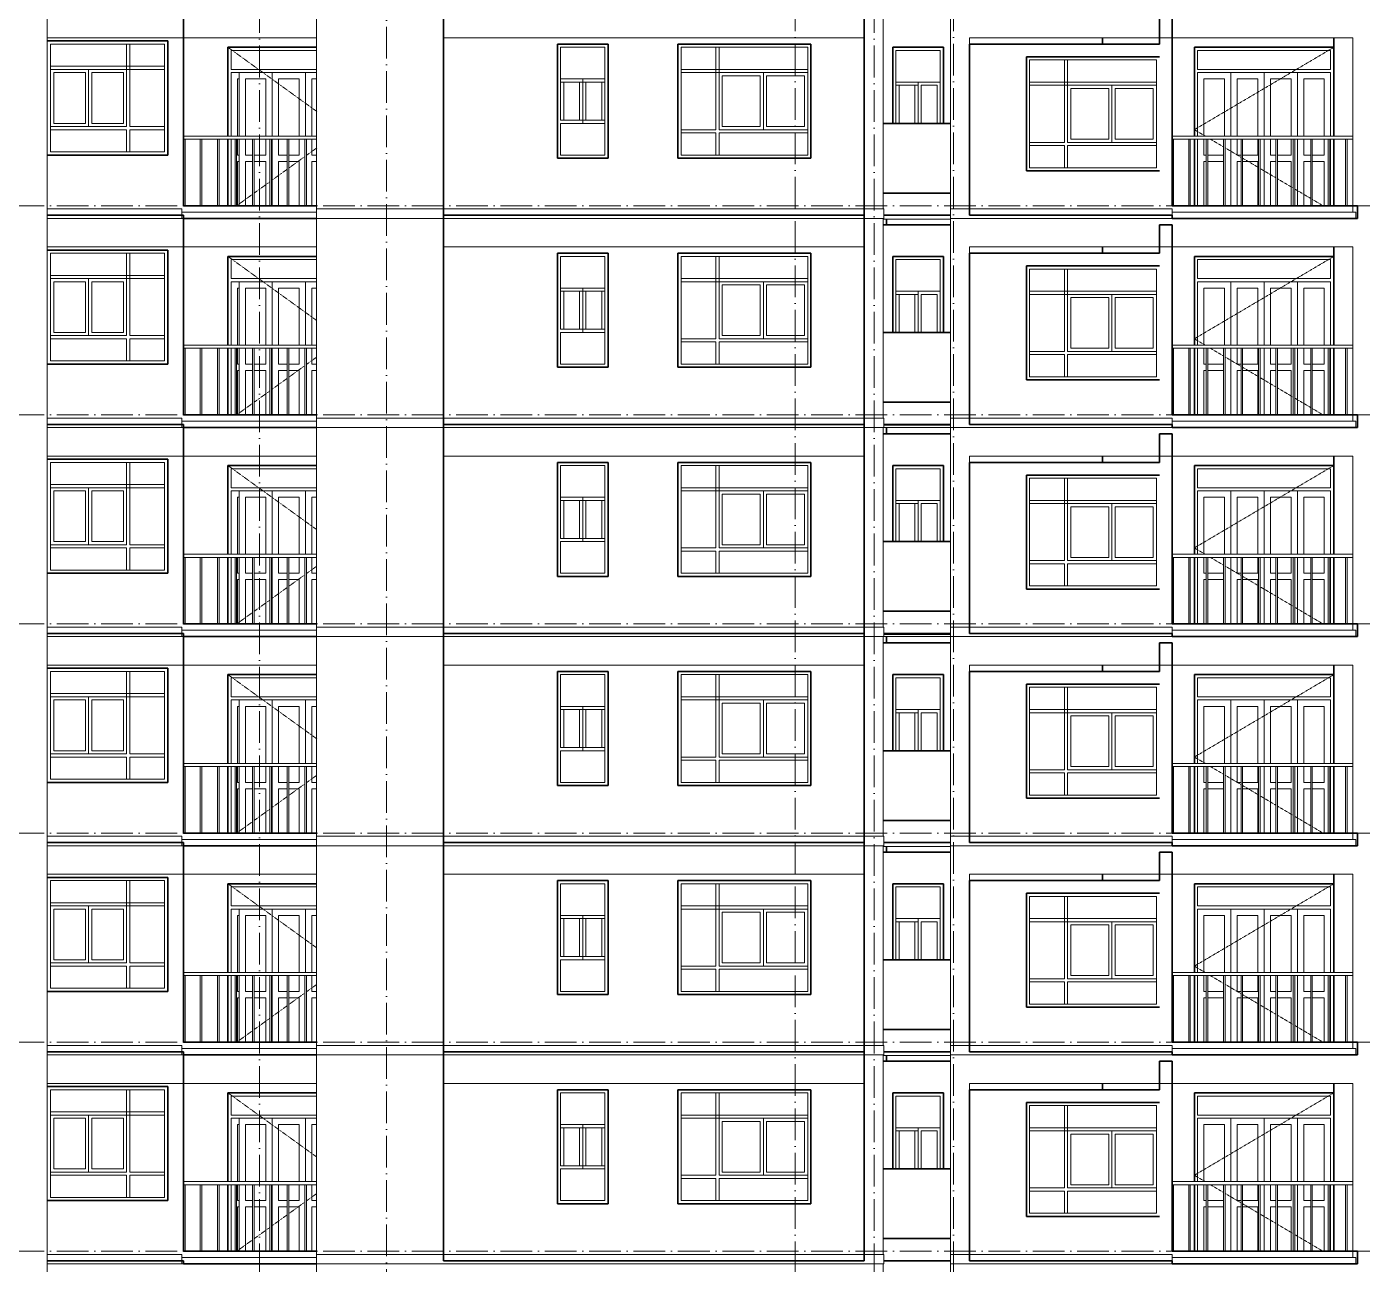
# Model space of a CAD drawing. Header units: millimetres. Extents: x -20608 to 106651, y -8981 to 93550.
# Drawn here: x -4174 to 16901, y 21695 to 41225 of the extents above; entities that cross this region are included whole.
import ezdxf

# ---------------------------------------------------------------- set-up
doc = ezdxf.new("R2010")
doc.units = ezdxf.units.MM
doc.linetypes.add('Dash 1_16__2_', pattern=[3.175, 1.5875, -1.5875])
doc.linetypes.add('Grid Line', pattern=[14, 10, -2, 0, -2])
for name, color, linetype, lineweight in [('CUA', 31, 'Continuous', 9), ('NET CAT', 3, 'Continuous', 5), ('NET CATConcrete', 3, 'Continuous', 5), ('NET THAY 1', 41, 'Continuous', 5), ('NET THAY 2', 55, 'Continuous', 5), ('NET-THAY', 2, 'Continuous', 9), ('TRUC', 225, 'Continuous', 5)]:
    doc.layers.add(name, color=color, linetype=linetype, lineweight=lineweight)

# ---------------------------------------------------------------- blocks, each defined once
blk = doc.blocks.new('CUA LO GIA - DB6-60239-MẶT ĐỨNG 1-14')
at = {"layer": 'CUA', "color": 90, "linetype": 'Dash 1_16__2_'}
for p, q in [((14251, 23100), (16451, 24400)), ((14251, 23100), (14420, 23000)), ((14504, 22950), (14712, 22828)), ((14737, 22813), (14987, 22665)), ((15012, 22650), (15262, 22503)), ((15287, 22488), (15537, 22340)), ((15562, 22325), (15812, 22178)), ((15837, 22163), (16087, 22015)), ((16112, 22000), (16281, 21900))]:
    blk.add_line(p, q, dxfattribs=at)
at = {"layer": 'CUA', "color": 90}
for p, q in [((16451, 24400), (14251, 24400)), ((14251, 24400), (14251, 23000)), ((14301, 24050), (14301, 24350)), ((14301, 24350), (16401, 24350)), ((16401, 24350), (16401, 24050)), ((16401, 24050), (14301, 24050)), ((14301, 24000), (16401, 24000)), ((14301, 23000), (14301, 24000)), ((14401, 23900), (14401, 23000)), ((14401, 23900), (14726, 23900)), ((14726, 23000), (14726, 23900)), ((14826, 23000), (14826, 24000)), ((15351, 24000), (14826, 24000)), ((14926, 23900), (15251, 23900)), ((14926, 23900), (14926, 23000)), ((15251, 23000), (15251, 23900)), ((15351, 24000), (15351, 23000)), ((15876, 24000), (15351, 24000)), ((15351, 23000), (15351, 24000)), ((15451, 23900), (15451, 23000)), ((15451, 23900), (15776, 23900)), ((15776, 23000), (15776, 23900)), ((15876, 24000), (15876, 23000)), ((15976, 23900), (16301, 23900)), ((15976, 23900), (15976, 23000)), ((16301, 23000), (16301, 23900)), ((16401, 24000), (16401, 23000)), ((14251, 22950), (14251, 21900)), ((14301, 21900), (14301, 22950)), ((14401, 22950), (14401, 22700)), ((14826, 21900), (14826, 22950)), ((14926, 22950), (14926, 22700)), ((15251, 22700), (15251, 22950)), ((15351, 22950), (15351, 21900)), ((15351, 21900), (15351, 22950)), ((15451, 22950), (15451, 22700)), ((15776, 22700), (15776, 22950)), ((15876, 22950), (15876, 21900)), ((15976, 22950), (15976, 22700)), ((16301, 22700), (16301, 22950)), ((16401, 22950), (16401, 21900)), ((14401, 22700), (14437, 22700)), ((14437, 22600), (14401, 22600)), ((14401, 22600), (14401, 21900)), ((14462, 22700), (14712, 22700)), ((14712, 22600), (14462, 22600)), ((14926, 22700), (14987, 22700)), ((14926, 22600), (14926, 21900)), ((14987, 22600), (14926, 22600)), ((15012, 22700), (15251, 22700)), ((15251, 22600), (15012, 22600)), ((15251, 21900), (15251, 22600)), ((15451, 22700), (15537, 22700)), ((15537, 22600), (15451, 22600)), ((15451, 22600), (15451, 21900)), ((15562, 22700), (15776, 22700)), ((15776, 22600), (15562, 22600)), ((15776, 21900), (15776, 22600)), ((15976, 22700), (16087, 22700)), ((15976, 22600), (15976, 21900)), ((16087, 22600), (15976, 22600)), ((16112, 22700), (16301, 22700)), ((16301, 22600), (16112, 22600)), ((16301, 21900), (16301, 22600))]:
    blk.add_line(p, q, dxfattribs=at)
blk = doc.blocks.new('X-PHONG NGU 2 - X-PHONG NGU 2_Recovery_-201132-MẶT ĐỨNG 1-14')
at = {"layer": 'CUA', "color": 90}
for p, q in [((11651, 24200), (13651, 24200)), ((11651, 24200), (11651, 22500)), ((12251, 24200), (12201, 24200)), ((12201, 22900), (12201, 24200)), ((12251, 24200), (12251, 22900)), ((13651, 22500), (13651, 24200)), ((13651, 23850), (11651, 23850)), ((11651, 23850), (11651, 23800)), ((13651, 23800), (13651, 23850)), ((11651, 23800), (13651, 23800)), ((12301, 23750), (12301, 22950)), ((12301, 23750), (12901, 23750)), ((12901, 22950), (12901, 23750)), ((12951, 22900), (12951, 23800)), ((13651, 23800), (12951, 23800)), ((13001, 23750), (13601, 23750)), ((13001, 23750), (13001, 22950)), ((13601, 22950), (13601, 23750)), ((13651, 23800), (13651, 22900)), ((11651, 22900), (12201, 22900)), ((11651, 22850), (11651, 22900)), ((12201, 22850), (11651, 22850)), ((12201, 22500), (12201, 22850)), ((12251, 22900), (13651, 22900)), ((12251, 22850), (12251, 22500)), ((13651, 22850), (12251, 22850)), ((12301, 22950), (12901, 22950)), ((13651, 22900), (12951, 22900)), ((13001, 22950), (13601, 22950)), ((13651, 22900), (13651, 22850)), ((11651, 22500), (13651, 22500)), ((12251, 22500), (12201, 22500))]:
    blk.add_line(p, q, dxfattribs=at)
blk = doc.blocks.new('X-PHONG NGU 1 - X-PHONG NGU 850-201135-MẶT ĐỨNG 1-14')
at = {"layer": 'CUA', "color": 90}
for p, q in [((10291, 24400), (9491, 24400)), ((9491, 23200), (9491, 24400)), ((9541, 24350), (9541, 23200)), ((9541, 24350), (10241, 24350)), ((10241, 23200), (10241, 24350)), ((10291, 24400), (10291, 23200)), ((9541, 23850), (9891, 23850)), ((9891, 23200), (9891, 23850)), ((10241, 23850), (9891, 23850)), ((10241, 23850), (10241, 23200)), ((9541, 23800), (9891, 23800)), ((9591, 23800), (9591, 23200)), ((9591, 23800), (9841, 23800)), ((9841, 23200), (9841, 23800)), ((9941, 23800), (10191, 23800)), ((9941, 23800), (9941, 23200)), ((10191, 23200), (10191, 23800))]:
    blk.add_line(p, q, dxfattribs=at)
blk = doc.blocks.new('Railing - 25mm-77671-MẶT ĐỨNG 1-14')
at = {"layer": 'NET THAY 2', "color": 90, "lineweight": 9}
for p, q in [((16637, 21900), (16637, 22950)), ((16662, 21900), (16662, 22950))]:
    blk.add_line(p, q, dxfattribs=at)
blk = doc.blocks.new('Railing - 25mm-V410-MẶT ĐỨNG 1-14')
at = {"layer": 'NET THAY 2', "color": 90, "lineweight": 9}
blk.add_line((13924, 21900), (13924, 22950), dxfattribs=at)
blk = doc.blocks.new('Railing - Railing-227117-MẶT ĐỨNG 1-14')
for name, p in [('Railing - 25mm-V410-MẶT ĐỨNG 1-14', (0, 0)), ('Railing - 25mm-77671-MẶT ĐỨNG 1-14', (-2475, 0)), ('Railing - 25mm-77671-MẶT ĐỨNG 1-14', (-2200, 0)), ('Railing - 25mm-77671-MẶT ĐỨNG 1-14', (-1925, 0)), ('Railing - 25mm-77671-MẶT ĐỨNG 1-14', (-1650, 0)), ('Railing - 25mm-77671-MẶT ĐỨNG 1-14', (-1375, 0)), ('Railing - 25mm-77671-MẶT ĐỨNG 1-14', (-1100, 0)), ('Railing - 25mm-77671-MẶT ĐỨNG 1-14', (-825, 0)), ('Railing - 25mm-77671-MẶT ĐỨNG 1-14', (-550, 0)), ('Railing - 25mm-77671-MẶT ĐỨNG 1-14', (-275, 0)), ('Railing - 25mm-77671-MẶT ĐỨNG 1-14', (0, 0))]:
    blk.add_blockref(name, p)
blk = doc.blocks.new('Top Rail Type - Top Rail_Internal_-227118-MẶT ĐỨNG 1-14')
at = {"layer": 'NET THAY 1', "color": 90, "lineweight": 9}
for p, q in [((16751, 23000), (13901, 23000)), ((16751, 22950), (13901, 22950))]:
    blk.add_line(p, q, dxfattribs=at)
blk = doc.blocks.new('CUA LO GIA - CUA LO GIA 2-211562-MẶT ĐỨNG 1-14')
at = {"layer": 'CUA', "color": 90, "linetype": 'Dash 1_16__2_'}
for p, q in [((401, 23389), (-999, 24400)), ((401, 22811), (238, 22694)), ((213, 22676), (-37, 22495)), ((-62, 22477), (-312, 22297)), ((-337, 22278), (-587, 22098)), ((-612, 22080), (-861, 21900))]:
    blk.add_line(p, q, dxfattribs=at)
at = {"layer": 'CUA', "color": 90}
for p, q in [((-999, 23000), (-999, 24400)), ((401, 24400), (-999, 24400)), ((-949, 24350), (-949, 24050)), ((-949, 24350), (401, 24350)), ((401, 24050), (-949, 24050)), ((-949, 24000), (-949, 23000)), ((-949, 24000), (401, 24000)), ((-849, 23900), (-849, 23000)), ((-849, 23900), (-824, 23900)), ((-824, 23000), (-824, 24000)), ((-299, 24000), (-824, 24000)), ((-724, 23900), (-399, 23900)), ((-724, 23900), (-724, 23000)), ((-399, 23000), (-399, 23900)), ((226, 24000), (-299, 24000)), ((-299, 23000), (-299, 24000)), ((-299, 24000), (-299, 23000)), ((-199, 23900), (-199, 23000)), ((-199, 23900), (126, 23900)), ((126, 23000), (126, 23900)), ((226, 24000), (226, 23000)), ((326, 23900), (401, 23900)), ((326, 23900), (326, 23000)), ((-999, 21900), (-999, 22950)), ((-949, 22950), (-949, 21900)), ((-849, 22950), (-849, 22700)), ((-824, 21900), (-824, 22950)), ((-724, 22950), (-724, 22700)), ((-399, 22700), (-399, 22950)), ((-299, 21900), (-299, 22950)), ((-299, 22950), (-299, 21900)), ((-199, 22950), (-199, 22700)), ((126, 22700), (126, 22950)), ((326, 22950), (326, 22700)), ((-849, 22700), (-824, 22700)), ((-824, 22600), (-849, 22600)), ((-849, 22600), (-849, 21900)), ((-724, 22700), (-612, 22700)), ((-724, 22600), (-724, 21900)), ((-612, 22600), (-724, 22600)), ((-587, 22700), (-399, 22700)), ((-399, 22600), (-587, 22600)), ((-399, 21900), (-399, 22600)), ((-199, 22700), (-62, 22700)), ((-62, 22600), (-199, 22600)), ((-199, 22600), (-199, 21900)), ((-37, 22700), (126, 22700)), ((126, 22600), (-37, 22600)), ((126, 21900), (126, 22600)), ((326, 22700), (401, 22700)), ((326, 22600), (326, 21900)), ((401, 22600), (326, 22600))]:
    blk.add_line(p, q, dxfattribs=at)
blk = doc.blocks.new('X-PHONG NGU 2 - X-PHONG NGU 2_Recovery_ 4-220461-MẶT ĐỨNG 1-14')
at = {"layer": 'CUA', "color": 90}
for p, q in [((-1949, 24500), (-3849, 24500)), ((-3799, 22750), (-3799, 24450)), ((-3799, 24450), (-1999, 24450)), ((-2549, 24450), (-2599, 24450)), ((-2599, 24450), (-2599, 23150)), ((-2549, 23150), (-2549, 24450)), ((-1999, 24450), (-1999, 22750)), ((-1949, 22700), (-1949, 24500)), ((-3799, 24100), (-3799, 24050)), ((-1999, 24100), (-3799, 24100)), ((-3799, 24050), (-1999, 24050)), ((-3199, 24050), (-3199, 23150)), ((-2599, 24050), (-3199, 24050)), ((-2599, 23150), (-2599, 24050)), ((-1999, 24050), (-1999, 24100)), ((-3749, 23200), (-3749, 24000)), ((-3749, 24000), (-3249, 24000)), ((-3249, 24000), (-3249, 23200)), ((-3149, 24000), (-2649, 24000)), ((-3149, 23200), (-3149, 24000)), ((-2649, 24000), (-2649, 23200)), ((-3249, 23200), (-3749, 23200)), ((-2649, 23200), (-3149, 23200)), ((-2599, 23150), (-3799, 23150)), ((-3799, 23150), (-3799, 23100)), ((-3799, 23100), (-2599, 23100)), ((-3199, 23150), (-2599, 23150)), ((-2599, 23100), (-2599, 22750)), ((-1999, 23150), (-2549, 23150)), ((-2549, 22750), (-2549, 23100)), ((-2549, 23100), (-1999, 23100)), ((-1999, 23100), (-1999, 23150)), ((-3849, 22700), (-1949, 22700)), ((-1999, 22750), (-3799, 22750)), ((-2599, 22750), (-2549, 22750))]:
    blk.add_line(p, q, dxfattribs=at)
blk = doc.blocks.new('Railing - 25mm-V414-MẶT ĐỨNG 1-14')
at = {"layer": 'NET THAY 2', "color": 90, "lineweight": 9}
for p, q in [((213, 22950), (213, 21900)), ((238, 21900), (238, 22950))]:
    blk.add_line(p, q, dxfattribs=at)
blk = doc.blocks.new('Railing - 25mm-V415-MẶT ĐỨNG 1-14')
at = {"layer": 'NET THAY 2', "color": 90, "lineweight": 9}
blk.add_line((-1674, 21900), (-1674, 22950), dxfattribs=at)
blk = doc.blocks.new('Railing - Railing-211918-MẶT ĐỨNG 1-14')
for name, p in [('Railing - 25mm-V415-MẶT ĐỨNG 1-14', (0, 0)), ('Railing - 25mm-V414-MẶT ĐỨNG 1-14', (-1650, 0)), ('Railing - 25mm-V414-MẶT ĐỨNG 1-14', (-1375, 0)), ('Railing - 25mm-V414-MẶT ĐỨNG 1-14', (-1100, 0)), ('Railing - 25mm-V414-MẶT ĐỨNG 1-14', (-825, 0)), ('Railing - 25mm-V414-MẶT ĐỨNG 1-14', (-550, 0)), ('Railing - 25mm-V414-MẶT ĐỨNG 1-14', (-275, 0)), ('Railing - 25mm-V414-MẶT ĐỨNG 1-14', (0, 0))]:
    blk.add_blockref(name, p)
blk = doc.blocks.new('Top Rail Type - Top Rail_Internal_-211919-MẶT ĐỨNG 1-14')
at = {"layer": 'NET THAY 1', "color": 90, "lineweight": 9}
for p, q in [((401, 23000), (-1699, 23000)), ((401, 22950), (-1699, 22950))]:
    blk.add_line(p, q, dxfattribs=at)
blk = doc.blocks.new('X-PHONG NGU 1 - X-PHONG NGU 2_Recovery_-215451-MẶT ĐỨNG 1-14')
at = {"layer": 'CUA', "color": 90}
for p, q in [((4199, 24450), (4199, 22650)), ((4999, 24450), (4199, 24450)), ((4999, 22650), (4999, 24450)), ((4249, 23250), (4249, 24400)), ((4249, 24400), (4949, 24400)), ((4949, 24400), (4949, 23250)), ((4949, 23900), (4249, 23900)), ((4249, 23900), (4249, 23850)), ((4249, 23850), (4949, 23850)), ((4299, 23250), (4299, 23850)), ((4549, 23850), (4549, 23250)), ((4599, 23900), (4599, 23200)), ((4949, 23900), (4599, 23900)), ((4649, 23850), (4899, 23850)), ((4649, 23250), (4649, 23850)), ((4899, 23850), (4899, 23250)), ((4949, 23850), (4949, 23900)), ((4949, 23200), (4949, 23900)), ((4949, 23250), (4249, 23250)), ((4249, 23200), (4949, 23200)), ((4249, 22700), (4249, 23200)), ((4599, 23200), (4949, 23200)), ((4899, 23250), (4649, 23250)), ((4949, 23200), (4949, 22700)), ((4199, 22650), (4999, 22650)), ((4949, 22700), (4249, 22700))]:
    blk.add_line(p, q, dxfattribs=at)
blk = doc.blocks.new('X-PHONG NGU 2 - X-PHONG NGU 2_Recovery_-60158-MẶT ĐỨNG 1-14')
at = {"layer": 'CUA', "color": 90}
for p, q in [((33701, 24450), (33701, 22650)), ((35801, 24450), (33701, 24450)), ((35801, 22650), (35801, 24450)), ((33751, 24400), (35751, 24400)), ((33751, 22700), (33751, 24400)), ((34351, 24400), (34301, 24400)), ((34301, 24400), (34301, 23100)), ((34351, 23100), (34351, 24400)), ((35751, 24400), (35751, 22700)), ((35751, 24050), (33751, 24050)), ((33751, 24050), (33751, 24000)), ((35751, 24000), (35751, 24050)), ((33751, 24000), (35751, 24000)), ((35051, 24000), (34351, 24000)), ((34351, 24000), (34351, 23100)), ((34401, 23150), (34401, 23950)), ((34401, 23950), (35001, 23950)), ((35001, 23950), (35001, 23150)), ((35051, 23100), (35051, 24000)), ((35101, 23950), (35701, 23950)), ((35101, 23150), (35101, 23950)), ((35701, 23950), (35701, 23150)), ((34301, 23100), (33751, 23100)), ((33751, 23100), (33751, 23050)), ((33751, 23050), (34301, 23050)), ((34301, 23050), (34301, 22700)), ((35751, 23100), (34351, 23100)), ((34351, 23100), (35051, 23100)), ((34351, 22700), (34351, 23050)), ((34351, 23050), (35751, 23050)), ((35001, 23150), (34401, 23150)), ((35701, 23150), (35101, 23150)), ((35751, 23050), (35751, 23100)), ((33701, 22650), (35801, 22650)), ((35751, 22700), (33751, 22700)), ((34301, 22700), (34351, 22700))]:
    blk.add_line(p, q, dxfattribs=at)
blk = doc.blocks.new('ALC1807-ASCENT PLAZA-TANG DIEN HINH-TANG 5_rvt-1-MẶT ĐỨNG 1-14')
at = {"layer": 'NET-THAY', "color": 50, "lineweight": 35}
for p, q in [((-1699, 25050), (-3849, 25050)), ((-1699, 21900), (-1699, 25050)), ((9041, 25050), (2401, 25050)), ((2401, 25050), (2401, 21750)), ((9041, 21750), (9041, 25050)), ((10401, 24900), (9341, 24900)), ((9391, 24990), (9391, 24900)), ((13701, 24450), (13701, 24900)), ((13701, 24900), (13901, 24900)), ((13901, 24900), (13901, 21900)), ((-3849, 24500), (-1949, 24500)), ((-1949, 24500), (-1949, 22700)), ((4199, 22650), (4199, 24450)), ((4199, 24450), (4999, 24450)), ((4999, 24450), (4999, 22650)), ((6101, 22650), (6101, 24450)), ((6101, 24450), (8201, 24450)), ((8201, 24450), (8201, 22650)), ((13701, 24450), (10701, 24450)), ((10701, 24450), (10701, 21750)), ((12801, 24450), (12801, 24550)), ((16451, 24550), (16451, 23000)), ((-999, 23000), (-999, 24400)), ((-999, 24400), (401, 24400)), ((9491, 24400), (10291, 24400)), ((9491, 23200), (9491, 24400)), ((10291, 24400), (10291, 23200)), ((11601, 22450), (11601, 24250)), ((11601, 24250), (13701, 24250)), ((14251, 23000), (14251, 24400)), ((14251, 24400), (16451, 24400)), ((10401, 23200), (9341, 23200)), ((-999, 21900), (-999, 22950)), ((14251, 21900), (14251, 22950)), ((16451, 22950), (16451, 21900)), ((-1949, 22700), (-3849, 22700)), ((4999, 22650), (4199, 22650)), ((8201, 22650), (6101, 22650)), ((13701, 22450), (11601, 22450)), ((10401, 22100), (9341, 22100)), ((-3849, 21750), (-1699, 21750)), ((401, 21900), (-1699, 21900)), ((-1699, 21750), (-1699, 21700)), ((2401, 21750), (9041, 21750)), ((9351, 21750), (10401, 21750)), ((10701, 21750), (13701, 21750)), ((13901, 21750), (13701, 21750)), ((16826, 21900), (13901, 21900)), ((13901, 21750), (13901, 21700)), ((16826, 21700), (16826, 21900)), ((-1699, 21700), (401, 21700)), ((13901, 21700), (16826, 21700))]:
    blk.add_line(p, q, dxfattribs=at)
at = {"color": 50, "lineweight": 35}
for name, p in [('X-PHONG NGU 2 - X-PHONG NGU 2_Recovery_ 4-220461-MẶT ĐỨNG 1-14', (0, 0)), ('X-PHONG NGU 1 - X-PHONG NGU 2_Recovery_-215451-MẶT ĐỨNG 1-14', (0, 0)), ('X-PHONG NGU 2 - X-PHONG NGU 2_Recovery_-60158-MẶT ĐỨNG 1-14', (-27601, 0)), ('CUA LO GIA - CUA LO GIA 2-211562-MẶT ĐỨNG 1-14', (0, 0)), ('X-PHONG NGU 1 - X-PHONG NGU 850-201135-MẶT ĐỨNG 1-14', (0, 0)), ('CUA LO GIA - DB6-60239-MẶT ĐỨNG 1-14', (0, 0)), ('X-PHONG NGU 2 - X-PHONG NGU 2_Recovery_-201132-MẶT ĐỨNG 1-14', (0, 0)), ('Top Rail Type - Top Rail_Internal_-211919-MẶT ĐỨNG 1-14', (0, 0)), ('Top Rail Type - Top Rail_Internal_-227118-MẶT ĐỨNG 1-14', (0, 0)), ('Railing - Railing-211918-MẶT ĐỨNG 1-14', (0, 0)), ('Railing - Railing-227117-MẶT ĐỨNG 1-14', (0, 0))]:
    blk.add_blockref(name, p, dxfattribs=at)
blk = doc.blocks.new('Railing - Railing-V461-MẶT ĐỨNG 1-14')
for name, p in [('Railing - 25mm-V410-MẶT ĐỨNG 1-14', (0, 3300)), ('Railing - 25mm-77671-MẶT ĐỨNG 1-14', (-2475, 3300)), ('Railing - 25mm-77671-MẶT ĐỨNG 1-14', (-2200, 3300)), ('Railing - 25mm-77671-MẶT ĐỨNG 1-14', (-1925, 3300)), ('Railing - 25mm-77671-MẶT ĐỨNG 1-14', (-1650, 3300)), ('Railing - 25mm-77671-MẶT ĐỨNG 1-14', (-1375, 3300)), ('Railing - 25mm-77671-MẶT ĐỨNG 1-14', (-1100, 3300)), ('Railing - 25mm-77671-MẶT ĐỨNG 1-14', (-825, 3300)), ('Railing - 25mm-77671-MẶT ĐỨNG 1-14', (-550, 3300)), ('Railing - 25mm-77671-MẶT ĐỨNG 1-14', (-275, 3300)), ('Railing - 25mm-77671-MẶT ĐỨNG 1-14', (0, 3300))]:
    blk.add_blockref(name, p)
blk = doc.blocks.new('Railing - Railing-V463-MẶT ĐỨNG 1-14')
for name, p in [('Railing - 25mm-V415-MẶT ĐỨNG 1-14', (0, 3300)), ('Railing - 25mm-V414-MẶT ĐỨNG 1-14', (-1650, 3300)), ('Railing - 25mm-V414-MẶT ĐỨNG 1-14', (-1375, 3300)), ('Railing - 25mm-V414-MẶT ĐỨNG 1-14', (-1100, 3300)), ('Railing - 25mm-V414-MẶT ĐỨNG 1-14', (-825, 3300)), ('Railing - 25mm-V414-MẶT ĐỨNG 1-14', (-550, 3300)), ('Railing - 25mm-V414-MẶT ĐỨNG 1-14', (-275, 3300)), ('Railing - 25mm-V414-MẶT ĐỨNG 1-14', (0, 3300))]:
    blk.add_blockref(name, p)
blk = doc.blocks.new('ALC1807-ASCENT PLAZA-TANG DIEN HINH-TANG 5_rvt-2-MẶT ĐỨNG 1-14')
at = {"layer": 'NET-THAY', "color": 50, "lineweight": 35}
for p, q in [((-1699, 28350), (-3849, 28350)), ((-1699, 25200), (-1699, 28350)), ((9041, 28350), (2401, 28350)), ((2401, 28350), (2401, 25050)), ((9041, 25050), (9041, 28350)), ((9391, 28290), (9391, 28200)), ((10401, 28200), (9341, 28200)), ((13701, 27750), (13701, 28200)), ((13701, 28200), (13901, 28200)), ((13901, 28200), (13901, 25200)), ((12801, 27750), (12801, 27850)), ((16451, 27850), (16451, 26300)), ((-3849, 27800), (-1949, 27800)), ((-1949, 27800), (-1949, 26000)), ((-999, 26300), (-999, 27700)), ((-999, 27700), (401, 27700)), ((4199, 25950), (4199, 27750)), ((4199, 27750), (4999, 27750)), ((4999, 27750), (4999, 25950)), ((6101, 25950), (6101, 27750)), ((6101, 27750), (8201, 27750)), ((8201, 27750), (8201, 25950)), ((9491, 27700), (10291, 27700)), ((9491, 26500), (9491, 27700)), ((10291, 27700), (10291, 26500)), ((13701, 27750), (10701, 27750)), ((10701, 27750), (10701, 25050)), ((14251, 26300), (14251, 27700)), ((14251, 27700), (16451, 27700)), ((11601, 25750), (11601, 27550)), ((11601, 27550), (13701, 27550)), ((10401, 26500), (9341, 26500)), ((-999, 25200), (-999, 26250)), ((14251, 25200), (14251, 26250)), ((16451, 26250), (16451, 25200)), ((-1949, 26000), (-3849, 26000)), ((4999, 25950), (4199, 25950)), ((8201, 25950), (6101, 25950)), ((13701, 25750), (11601, 25750)), ((10401, 25400), (9341, 25400)), ((401, 25200), (-1699, 25200)), ((16826, 25200), (13901, 25200)), ((16826, 25000), (16826, 25200)), ((-3849, 25050), (-1699, 25050)), ((-1699, 25050), (-1699, 25000)), ((-1699, 25000), (401, 25000)), ((2401, 25050), (9041, 25050)), ((9351, 25050), (10401, 25050)), ((10701, 25050), (13701, 25050)), ((13901, 25050), (13701, 25050)), ((13901, 25050), (13901, 25000)), ((13901, 25000), (16826, 25000))]:
    blk.add_line(p, q, dxfattribs=at)
at = {"layer": 'NET-THAY', "color": 90}
blk.add_line((9341, 24990), (10401, 24990), dxfattribs=at)
at = {"color": 50, "lineweight": 35}
for name, p in [('X-PHONG NGU 2 - X-PHONG NGU 2_Recovery_ 4-220461-MẶT ĐỨNG 1-14', (0, 3300)), ('CUA LO GIA - CUA LO GIA 2-211562-MẶT ĐỨNG 1-14', (0, 3300)), ('X-PHONG NGU 1 - X-PHONG NGU 2_Recovery_-215451-MẶT ĐỨNG 1-14', (0, 3300)), ('X-PHONG NGU 2 - X-PHONG NGU 2_Recovery_-60158-MẶT ĐỨNG 1-14', (-27601, 3300)), ('X-PHONG NGU 1 - X-PHONG NGU 850-201135-MẶT ĐỨNG 1-14', (0, 3300)), ('CUA LO GIA - DB6-60239-MẶT ĐỨNG 1-14', (0, 3300)), ('X-PHONG NGU 2 - X-PHONG NGU 2_Recovery_-201132-MẶT ĐỨNG 1-14', (0, 3300)), ('Top Rail Type - Top Rail_Internal_-211919-MẶT ĐỨNG 1-14', (0, 3300)), ('Railing - Railing-V463-MẶT ĐỨNG 1-14', (0, 0)), ('Top Rail Type - Top Rail_Internal_-227118-MẶT ĐỨNG 1-14', (0, 3300)), ('Railing - Railing-V461-MẶT ĐỨNG 1-14', (0, 0))]:
    blk.add_blockref(name, p, dxfattribs=at)
blk = doc.blocks.new('ALC1807-ASCENT PLAZA-TANG DIEN HINH-TANG 5_rvt-3-MẶT ĐỨNG 1-14')
at = {"layer": 'NET-THAY', "color": 50, "lineweight": 35}
for p, q in [((-1699, 31650), (-3849, 31650)), ((-1699, 28500), (-1699, 31650)), ((9041, 31650), (2401, 31650)), ((2401, 31650), (2401, 28350)), ((9041, 28350), (9041, 31650)), ((10401, 31500), (9341, 31500)), ((9391, 31600), (9391, 31500)), ((13701, 31050), (13701, 31500)), ((13701, 31500), (13901, 31500)), ((13901, 31500), (13901, 28500)), ((-3849, 31100), (-1949, 31100)), ((-1949, 31100), (-1949, 29300)), ((-999, 29600), (-999, 31000)), ((-999, 31000), (401, 31000)), ((4199, 29250), (4199, 31050)), ((4199, 31050), (4999, 31050)), ((4999, 31050), (4999, 29250)), ((6101, 29250), (6101, 31050)), ((6101, 31050), (8201, 31050)), ((8201, 31050), (8201, 29250)), ((9491, 31000), (10291, 31000)), ((9491, 29800), (9491, 31000)), ((10291, 31000), (10291, 29800)), ((13701, 31050), (10701, 31050)), ((10701, 31050), (10701, 28350)), ((12801, 31050), (12801, 31150)), ((14251, 29600), (14251, 31000)), ((14251, 31000), (16451, 31000)), ((16451, 31150), (16451, 29600)), ((11601, 29050), (11601, 30850)), ((11601, 30850), (13701, 30850)), ((10401, 29800), (9341, 29800)), ((-999, 28500), (-999, 29550)), ((14251, 28500), (14251, 29550)), ((16451, 29550), (16451, 28500)), ((-1949, 29300), (-3849, 29300)), ((4999, 29250), (4199, 29250)), ((8201, 29250), (6101, 29250)), ((13701, 29050), (11601, 29050)), ((10401, 28700), (9341, 28700)), ((401, 28500), (-1699, 28500)), ((16826, 28500), (13901, 28500)), ((16826, 28300), (16826, 28500)), ((-3849, 28350), (-1699, 28350)), ((-1699, 28350), (-1699, 28300)), ((-1699, 28300), (401, 28300)), ((2401, 28350), (9041, 28350)), ((9351, 28350), (10401, 28350)), ((10701, 28350), (13701, 28350)), ((13901, 28350), (13701, 28350)), ((13901, 28350), (13901, 28300)), ((13901, 28300), (16826, 28300))]:
    blk.add_line(p, q, dxfattribs=at)
at = {"layer": 'NET-THAY', "color": 90}
blk.add_line((9341, 28290), (10401, 28290), dxfattribs=at)
at = {"color": 50, "lineweight": 35}
for name, p in [('X-PHONG NGU 2 - X-PHONG NGU 2_Recovery_ 4-220461-MẶT ĐỨNG 1-14', (0, 6600)), ('CUA LO GIA - CUA LO GIA 2-211562-MẶT ĐỨNG 1-14', (0, 6600)), ('X-PHONG NGU 1 - X-PHONG NGU 2_Recovery_-215451-MẶT ĐỨNG 1-14', (0, 6600)), ('X-PHONG NGU 2 - X-PHONG NGU 2_Recovery_-60158-MẶT ĐỨNG 1-14', (-27601, 6600)), ('X-PHONG NGU 1 - X-PHONG NGU 850-201135-MẶT ĐỨNG 1-14', (0, 6600)), ('CUA LO GIA - DB6-60239-MẶT ĐỨNG 1-14', (0, 6600)), ('X-PHONG NGU 2 - X-PHONG NGU 2_Recovery_-201132-MẶT ĐỨNG 1-14', (0, 6600)), ('Top Rail Type - Top Rail_Internal_-211919-MẶT ĐỨNG 1-14', (0, 6600)), ('Railing - Railing-V463-MẶT ĐỨNG 1-14', (0, 3300)), ('Top Rail Type - Top Rail_Internal_-227118-MẶT ĐỨNG 1-14', (0, 6600)), ('Railing - Railing-V461-MẶT ĐỨNG 1-14', (0, 3300))]:
    blk.add_blockref(name, p, dxfattribs=at)
blk = doc.blocks.new('ALC1807-ASCENT PLAZA-TANG DIEN HINH-TANG 5_rvt-4-MẶT ĐỨNG 1-14')
at = {"layer": 'NET-THAY', "color": 50, "lineweight": 35}
for p, q in [((-1699, 34950), (-3849, 34950)), ((-1699, 31800), (-1699, 34950)), ((9041, 34950), (2401, 34950)), ((2401, 34950), (2401, 31650)), ((9041, 31650), (9041, 34950)), ((10401, 34800), (9341, 34800)), ((9391, 34900), (9391, 34800)), ((13701, 34350), (13701, 34800)), ((13701, 34800), (13901, 34800)), ((13901, 34800), (13901, 31800)), ((-3849, 34400), (-1949, 34400)), ((-1949, 34400), (-1949, 32600)), ((12801, 34350), (12801, 34450)), ((16451, 34450), (16451, 32900)), ((-999, 32900), (-999, 34300)), ((-999, 34300), (401, 34300)), ((4199, 32550), (4199, 34350)), ((4199, 34350), (4999, 34350)), ((4999, 34350), (4999, 32550)), ((6101, 32550), (6101, 34350)), ((6101, 34350), (8201, 34350)), ((8201, 34350), (8201, 32550)), ((9491, 34300), (10291, 34300)), ((9491, 33100), (9491, 34300)), ((10291, 34300), (10291, 33100)), ((13701, 34350), (10701, 34350)), ((10701, 34350), (10701, 31650)), ((11601, 32350), (11601, 34150)), ((11601, 34150), (13701, 34150)), ((14251, 32900), (14251, 34300)), ((14251, 34300), (16451, 34300)), ((10401, 33100), (9341, 33100)), ((-999, 31800), (-999, 32850)), ((14251, 31800), (14251, 32850)), ((16451, 32850), (16451, 31800)), ((-1949, 32600), (-3849, 32600)), ((4999, 32550), (4199, 32550)), ((8201, 32550), (6101, 32550)), ((13701, 32350), (11601, 32350)), ((10401, 32000), (9341, 32000)), ((-3849, 31650), (-1699, 31650)), ((401, 31800), (-1699, 31800)), ((-1699, 31650), (-1699, 31600)), ((2401, 31650), (9041, 31650)), ((9351, 31650), (10401, 31650)), ((10701, 31650), (13701, 31650)), ((13901, 31650), (13701, 31650)), ((16826, 31800), (13901, 31800)), ((13901, 31650), (13901, 31600)), ((16826, 31600), (16826, 31800)), ((-1699, 31600), (401, 31600)), ((13901, 31600), (16826, 31600))]:
    blk.add_line(p, q, dxfattribs=at)
at = {"layer": 'NET-THAY', "color": 90}
blk.add_line((10401, 31635), (9351, 31635), dxfattribs=at)
at = {"color": 50, "lineweight": 35}
for name, p in [('X-PHONG NGU 2 - X-PHONG NGU 2_Recovery_ 4-220461-MẶT ĐỨNG 1-14', (0, 9900)), ('CUA LO GIA - CUA LO GIA 2-211562-MẶT ĐỨNG 1-14', (0, 9900)), ('X-PHONG NGU 1 - X-PHONG NGU 2_Recovery_-215451-MẶT ĐỨNG 1-14', (0, 9900)), ('X-PHONG NGU 2 - X-PHONG NGU 2_Recovery_-60158-MẶT ĐỨNG 1-14', (-27601, 9900)), ('X-PHONG NGU 1 - X-PHONG NGU 850-201135-MẶT ĐỨNG 1-14', (0, 9900)), ('CUA LO GIA - DB6-60239-MẶT ĐỨNG 1-14', (0, 9900)), ('X-PHONG NGU 2 - X-PHONG NGU 2_Recovery_-201132-MẶT ĐỨNG 1-14', (0, 9900)), ('Top Rail Type - Top Rail_Internal_-211919-MẶT ĐỨNG 1-14', (0, 9900)), ('Top Rail Type - Top Rail_Internal_-227118-MẶT ĐỨNG 1-14', (0, 9900)), ('Railing - Railing-V463-MẶT ĐỨNG 1-14', (0, 6600)), ('Railing - Railing-V461-MẶT ĐỨNG 1-14', (0, 6600))]:
    blk.add_blockref(name, p, dxfattribs=at)
blk = doc.blocks.new('ALC1807-ASCENT PLAZA-TANG DIEN HINH-TANG 5_rvt-5-MẶT ĐỨNG 1-14')
at = {"layer": 'NET-THAY', "color": 50, "lineweight": 35}
for p, q in [((-1699, 38250), (-3849, 38250)), ((-1699, 35100), (-1699, 38250)), ((9041, 38250), (2401, 38250)), ((2401, 38250), (2401, 34950)), ((9041, 34950), (9041, 38250)), ((9391, 38190), (9391, 38100)), ((10401, 38100), (9341, 38100)), ((13701, 37650), (13701, 38100)), ((13701, 38100), (13901, 38100)), ((13901, 38100), (13901, 35100)), ((12801, 37650), (12801, 37750)), ((16451, 37750), (16451, 36200)), ((-3849, 37700), (-1949, 37700)), ((-1949, 37700), (-1949, 35900)), ((-999, 36200), (-999, 37600)), ((-999, 37600), (401, 37600)), ((4199, 35850), (4199, 37650)), ((4199, 37650), (4999, 37650)), ((4999, 37650), (4999, 35850)), ((6101, 35850), (6101, 37650)), ((6101, 37650), (8201, 37650)), ((8201, 37650), (8201, 35850)), ((9491, 37600), (10291, 37600)), ((9491, 36400), (9491, 37600)), ((10291, 37600), (10291, 36400)), ((13701, 37650), (10701, 37650)), ((10701, 37650), (10701, 34950)), ((14251, 36200), (14251, 37600)), ((14251, 37600), (16451, 37600)), ((11601, 35650), (11601, 37450)), ((11601, 37450), (13701, 37450)), ((10401, 36400), (9341, 36400)), ((-999, 35100), (-999, 36150)), ((14251, 35100), (14251, 36150)), ((16451, 36150), (16451, 35100)), ((-1949, 35900), (-3849, 35900)), ((4999, 35850), (4199, 35850)), ((8201, 35850), (6101, 35850)), ((13701, 35650), (11601, 35650)), ((10401, 35300), (9341, 35300)), ((401, 35100), (-1699, 35100)), ((16826, 35100), (13901, 35100)), ((16826, 34900), (16826, 35100)), ((-3849, 34950), (-1699, 34950)), ((-1699, 34950), (-1699, 34900)), ((-1699, 34900), (401, 34900)), ((2401, 34950), (9041, 34950)), ((9351, 34950), (10401, 34950)), ((10701, 34950), (13701, 34950)), ((13901, 34950), (13701, 34950)), ((13901, 34950), (13901, 34900)), ((13901, 34900), (16826, 34900))]:
    blk.add_line(p, q, dxfattribs=at)
at = {"layer": 'NET-THAY', "color": 90}
blk.add_line((10401, 34935), (9351, 34935), dxfattribs=at)
at = {"color": 50, "lineweight": 35}
for name, p in [('X-PHONG NGU 2 - X-PHONG NGU 2_Recovery_ 4-220461-MẶT ĐỨNG 1-14', (0, 13200)), ('CUA LO GIA - CUA LO GIA 2-211562-MẶT ĐỨNG 1-14', (0, 13200)), ('X-PHONG NGU 1 - X-PHONG NGU 2_Recovery_-215451-MẶT ĐỨNG 1-14', (0, 13200)), ('X-PHONG NGU 2 - X-PHONG NGU 2_Recovery_-60158-MẶT ĐỨNG 1-14', (-27601, 13200)), ('X-PHONG NGU 1 - X-PHONG NGU 850-201135-MẶT ĐỨNG 1-14', (0, 13200)), ('CUA LO GIA - DB6-60239-MẶT ĐỨNG 1-14', (0, 13200)), ('X-PHONG NGU 2 - X-PHONG NGU 2_Recovery_-201132-MẶT ĐỨNG 1-14', (0, 13200)), ('Top Rail Type - Top Rail_Internal_-211919-MẶT ĐỨNG 1-14', (0, 13200)), ('Railing - Railing-V463-MẶT ĐỨNG 1-14', (0, 9900)), ('Top Rail Type - Top Rail_Internal_-227118-MẶT ĐỨNG 1-14', (0, 13200)), ('Railing - Railing-V461-MẶT ĐỨNG 1-14', (0, 9900))]:
    blk.add_blockref(name, p, dxfattribs=at)
blk = doc.blocks.new('ALC1807-ASCENT PLAZA-TANG DIEN HINH-TANG 5_rvt-6-MẶT ĐỨNG 1-14')
at = {"layer": 'NET-THAY', "color": 50, "lineweight": 35}
for p, q in [((-1699, 38400), (-1699, 41550)), ((2401, 41550), (2401, 38250)), ((9041, 38250), (9041, 41550)), ((13701, 40950), (13701, 41400)), ((13901, 41400), (13901, 38400)), ((-3849, 41000), (-1949, 41000)), ((-1949, 41000), (-1949, 39200)), ((-999, 39500), (-999, 40900)), ((-999, 40900), (401, 40900)), ((4199, 39150), (4199, 40950)), ((4199, 40950), (4999, 40950)), ((4999, 40950), (4999, 39150)), ((6101, 39150), (6101, 40950)), ((6101, 40950), (8201, 40950)), ((8201, 40950), (8201, 39150)), ((9491, 40900), (10291, 40900)), ((9491, 39700), (9491, 40900)), ((10291, 40900), (10291, 39700)), ((13701, 40950), (10701, 40950)), ((10701, 40950), (10701, 38250)), ((12801, 40950), (12801, 41050)), ((14251, 39500), (14251, 40900)), ((14251, 40900), (16451, 40900)), ((16451, 41050), (16451, 39500)), ((11601, 38950), (11601, 40750)), ((11601, 40750), (13701, 40750)), ((10401, 39700), (9341, 39700)), ((-999, 38400), (-999, 39450)), ((14251, 38400), (14251, 39450)), ((16451, 39450), (16451, 38400)), ((-1949, 39200), (-3849, 39200)), ((4999, 39150), (4199, 39150)), ((8201, 39150), (6101, 39150)), ((13701, 38950), (11601, 38950)), ((10401, 38600), (9341, 38600)), ((401, 38400), (-1699, 38400)), ((16826, 38400), (13901, 38400)), ((16826, 38200), (16826, 38400)), ((-3849, 38250), (-1699, 38250)), ((-1699, 38250), (-1699, 38200)), ((-1699, 38200), (401, 38200)), ((2401, 38250), (9041, 38250)), ((9351, 38250), (10401, 38250)), ((10701, 38250), (13701, 38250)), ((13901, 38250), (13701, 38250)), ((13901, 38250), (13901, 38200)), ((13901, 38200), (16826, 38200))]:
    blk.add_line(p, q, dxfattribs=at)
at = {"layer": 'NET-THAY', "color": 90}
blk.add_line((9341, 38190), (10401, 38190), dxfattribs=at)
at = {"color": 50, "lineweight": 35}
for name, p in [('X-PHONG NGU 2 - X-PHONG NGU 2_Recovery_ 4-220461-MẶT ĐỨNG 1-14', (0, 16500)), ('CUA LO GIA - CUA LO GIA 2-211562-MẶT ĐỨNG 1-14', (0, 16500)), ('X-PHONG NGU 1 - X-PHONG NGU 2_Recovery_-215451-MẶT ĐỨNG 1-14', (0, 16500)), ('X-PHONG NGU 2 - X-PHONG NGU 2_Recovery_-60158-MẶT ĐỨNG 1-14', (-27601, 16500)), ('X-PHONG NGU 1 - X-PHONG NGU 850-201135-MẶT ĐỨNG 1-14', (0, 16500)), ('CUA LO GIA - DB6-60239-MẶT ĐỨNG 1-14', (0, 16500)), ('X-PHONG NGU 2 - X-PHONG NGU 2_Recovery_-201132-MẶT ĐỨNG 1-14', (0, 16500)), ('Top Rail Type - Top Rail_Internal_-211919-MẶT ĐỨNG 1-14', (0, 16500)), ('Railing - Railing-V463-MẶT ĐỨNG 1-14', (0, 13200)), ('Top Rail Type - Top Rail_Internal_-227118-MẶT ĐỨNG 1-14', (0, 16500)), ('Railing - Railing-V461-MẶT ĐỨNG 1-14', (0, 13200))]:
    blk.add_blockref(name, p, dxfattribs=at)

msp = doc.modelspace()

# ---------------------------------------------------------------- linework, layer by layer
at = {"layer": 'NET CAT'}
for p, q in [((-3849.5, 81250), (-3849.5, -50)), ((400.5, 38350), (400.5, 41500)), ((9040.5, 38350), (9040.5, 41500)), ((9340.5, 38350), (9340.5, 41500)), ((10400.5, 38350), (10400.5, 41500)), ((2400.5, 38350), (2400.5, 41050)), ((10700.5, 38350), (10700.5, 41050)), ((16750.5, 41050), (16750.5, 38300)), ((2400.5, 38350), (400.5, 38350)), ((400.5, 35050), (400.5, 38200)), ((400.5, 38200), (2400.5, 38200)), ((9340.5, 38350), (9040.5, 38350)), ((9040.5, 35050), (9040.5, 38200)), ((9040.5, 38200), (9340.5, 38200)), ((9340.5, 35050), (9340.5, 38200)), ((10700.5, 38350), (10400.5, 38350)), ((10400.5, 35050), (10400.5, 38200)), ((10400.5, 38200), (10700.5, 38200)), ((16750.5, 38300), (16800.5, 38300)), ((16800.5, 38200), (16750.5, 38200)), ((16800.5, 38300), (16800.5, 38200)), ((2400.5, 35050), (2400.5, 37750)), ((10700.5, 35050), (10700.5, 37750)), ((16750.5, 37750), (16750.5, 35000)), ((2400.5, 35050), (400.5, 35050)), ((9340.5, 35050), (9040.5, 35050)), ((10700.5, 35050), (10400.5, 35050)), ((16750.5, 35000), (16800.5, 35000)), ((16800.5, 35000), (16800.5, 34900)), ((400.5, 31750), (400.5, 34900)), ((400.5, 34900), (2400.5, 34900)), ((9040.5, 31750), (9040.5, 34900)), ((9040.5, 34900), (9340.5, 34900)), ((9340.5, 31750), (9340.5, 34900)), ((10400.5, 31750), (10400.5, 34900)), ((10400.5, 34900), (10700.5, 34900)), ((16800.5, 34900), (16750.5, 34900)), ((2400.5, 31750), (2400.5, 34450)), ((10700.5, 31750), (10700.5, 34450)), ((16750.5, 34450), (16750.5, 31700)), ((2400.5, 31750), (400.5, 31750)), ((9340.5, 31750), (9040.5, 31750)), ((10700.5, 31750), (10400.5, 31750)), ((16750.5, 31700), (16800.5, 31700)), ((16800.5, 31700), (16800.5, 31600)), ((400.5, 28450), (400.5, 31600)), ((400.5, 31600), (2400.5, 31600)), ((9040.5, 28450), (9040.5, 31600)), ((9040.5, 31600), (9340.5, 31600)), ((9340.5, 28450), (9340.5, 31600)), ((10400.5, 28450), (10400.5, 31600)), ((10400.5, 31600), (10700.5, 31600)), ((16800.5, 31600), (16750.5, 31600)), ((2400.5, 28450), (2400.5, 31150)), ((10700.5, 28450), (10700.5, 31150)), ((16750.5, 31150), (16750.5, 28400)), ((2400.5, 28450), (400.5, 28450)), ((400.5, 25150), (400.5, 28300)), ((400.5, 28300), (2400.5, 28300)), ((9340.5, 28450), (9040.5, 28450)), ((9040.5, 25150), (9040.5, 28300)), ((9040.5, 28300), (9340.5, 28300)), ((9340.5, 25150), (9340.5, 28300)), ((10700.5, 28450), (10400.5, 28450)), ((10400.5, 25150), (10400.5, 28300)), ((10400.5, 28300), (10700.5, 28300)), ((16750.5, 28400), (16800.5, 28400)), ((16800.5, 28300), (16750.5, 28300)), ((16800.5, 28400), (16800.5, 28300)), ((2400.5, 25150), (2400.5, 27850)), ((10700.5, 25150), (10700.5, 27850)), ((16750.5, 27850), (16750.5, 25100)), ((2400.5, 25150), (400.5, 25150)), ((9340.5, 25150), (9040.5, 25150)), ((10700.5, 25150), (10400.5, 25150)), ((16750.5, 25100), (16800.5, 25100)), ((16800.5, 25100), (16800.5, 25000)), ((400.5, 21850), (400.5, 25000)), ((400.5, 25000), (2400.5, 25000)), ((9040.5, 21850), (9040.5, 25000)), ((9040.5, 25000), (9340.5, 25000)), ((9340.5, 21850), (9340.5, 25000)), ((10400.5, 21850), (10400.5, 25000)), ((10400.5, 25000), (10700.5, 25000)), ((16800.5, 25000), (16750.5, 25000)), ((2400.5, 21850), (2400.5, 24550)), ((10700.5, 21850), (10700.5, 24550)), ((16750.5, 24550), (16750.5, 21800)), ((2400.5, 21850), (400.5, 21850)), ((9340.5, 21850), (9040.5, 21850)), ((10700.5, 21850), (10400.5, 21850)), ((16750.5, 21800), (16800.5, 21800)), ((16800.5, 21800), (16800.5, 21700)), ((400.5, 18550), (400.5, 21700)), ((400.5, 21700), (2400.5, 21700)), ((9040.5, 21700), (9340.5, 21700)), ((9340.5, 18550), (9340.5, 21700)), ((10400.5, 18550), (10400.5, 21700)), ((10400.5, 21700), (10700.5, 21700)), ((16800.5, 21700), (16750.5, 21700))]:
    msp.add_line(p, q, dxfattribs=at)
at = {"layer": 'NET CATConcrete'}
for p, q in [((9040.5, 41050), (9040.5, 41500)), ((-1724.5, 41050), (-3849.5, 41050)), ((400.5, 41050), (-1724.5, 41050)), ((9040.5, 41050), (2400.5, 41050)), ((13900.5, 41050), (10700.5, 41050)), ((16750.5, 41050), (13900.5, 41050)), ((-1724.5, 38200), (-3849.5, 38200)), ((400.5, 38200), (-1724.5, 38200)), ((9040.5, 38200), (2400.5, 38200)), ((9040.5, 37750), (9040.5, 38200)), ((13900.5, 38200), (10700.5, 38200)), ((16750.5, 38200), (13900.5, 38200)), ((-1724.5, 37750), (-3849.5, 37750)), ((400.5, 37750), (-1724.5, 37750)), ((9040.5, 37750), (2400.5, 37750)), ((13900.5, 37750), (10700.5, 37750)), ((16750.5, 37750), (13900.5, 37750)), ((-1724.5, 34900), (-3849.5, 34900)), ((400.5, 34900), (-1724.5, 34900)), ((9040.5, 34900), (2400.5, 34900)), ((9040.5, 34450), (9040.5, 34900)), ((13900.5, 34900), (10700.5, 34900)), ((16750.5, 34900), (13900.5, 34900)), ((-1724.5, 34450), (-3849.5, 34450)), ((400.5, 34450), (-1724.5, 34450)), ((9040.5, 34450), (2400.5, 34450)), ((13900.5, 34450), (10700.5, 34450)), ((16750.5, 34450), (13900.5, 34450)), ((-1724.5, 31600), (-3849.5, 31600)), ((400.5, 31600), (-1724.5, 31600)), ((9040.5, 31600), (2400.5, 31600)), ((9040.5, 31150), (9040.5, 31600)), ((13900.5, 31600), (10700.5, 31600)), ((16750.5, 31600), (13900.5, 31600)), ((-1724.5, 31150), (-3849.5, 31150)), ((400.5, 31150), (-1724.5, 31150)), ((9040.5, 31150), (2400.5, 31150)), ((13900.5, 31150), (10700.5, 31150)), ((16750.5, 31150), (13900.5, 31150)), ((-1724.5, 28300), (-3849.5, 28300)), ((400.5, 28300), (-1724.5, 28300)), ((9040.5, 28300), (2400.5, 28300)), ((9040.5, 27850), (9040.5, 28300)), ((13900.5, 28300), (10700.5, 28300)), ((16750.5, 28300), (13900.5, 28300)), ((-1724.5, 27850), (-3849.5, 27850)), ((400.5, 27850), (-1724.5, 27850)), ((9040.5, 27850), (2400.5, 27850)), ((13900.5, 27850), (10700.5, 27850)), ((16750.5, 27850), (13900.5, 27850)), ((-1724.5, 25000), (-3849.5, 25000)), ((400.5, 25000), (-1724.5, 25000)), ((9040.5, 25000), (2400.5, 25000)), ((9040.5, 24550), (9040.5, 25000)), ((13900.5, 25000), (10700.5, 25000)), ((16750.5, 25000), (13900.5, 25000)), ((-1724.5, 24550), (-3849.5, 24550)), ((400.5, 24550), (-1724.5, 24550)), ((9040.5, 24550), (2400.5, 24550)), ((13900.5, 24550), (10700.5, 24550)), ((16750.5, 24550), (13900.5, 24550)), ((-1724.5, 21700), (-3849.5, 21700)), ((400.5, 21700), (-1724.5, 21700)), ((9040.5, 21700), (2400.5, 21700)), ((13900.5, 21700), (10700.5, 21700)), ((16750.5, 21700), (13900.5, 21700))]:
    msp.add_line(p, q, dxfattribs=at)
at = {"layer": 'NET-THAY'}
for p, q in [((-3849.5, 38350), (-1724.5, 38350)), ((400.5, 38200), (-3849.5, 38200)), ((-1724.5, 38350), (-1724.5, 38200)), ((-1724.5, 38300), (400.5, 38300)), ((400.5, 38350), (9350.5, 38350)), ((400.5, 38200), (400.5, 38350)), ((9350.5, 38200), (400.5, 38200)), ((9350.5, 38350), (9350.5, 38200)), ((10400.5, 38350), (13900.5, 38350)), ((10400.5, 38350), (10400.5, 38200)), ((16800.5, 38200), (10400.5, 38200)), ((13900.5, 38350), (13900.5, 38200)), ((13900.5, 38300), (16800.5, 38300)), ((16800.5, 38300), (16800.5, 38200)), ((-3849.5, 35050), (-1724.5, 35050)), ((-1724.5, 35050), (-1724.5, 34900)), ((-1724.5, 35000), (400.5, 35000)), ((400.5, 35050), (9350.5, 35050)), ((400.5, 34900), (400.5, 35050)), ((9350.5, 35050), (9350.5, 34900)), ((10400.5, 35050), (13900.5, 35050)), ((10400.5, 35050), (10400.5, 34900)), ((13900.5, 35050), (13900.5, 34900)), ((13900.5, 35000), (16800.5, 35000)), ((16800.5, 35000), (16800.5, 34900)), ((400.5, 34900), (-3849.5, 34900)), ((16800.5, 34900), (400.5, 34900)), ((-3849.5, 31750), (-1724.5, 31750)), ((-1724.5, 31750), (-1724.5, 31600)), ((-1724.5, 31700), (400.5, 31700)), ((400.5, 31750), (9350.5, 31750)), ((400.5, 31600), (400.5, 31750)), ((9350.5, 31750), (9350.5, 31600)), ((10400.5, 31750), (13900.5, 31750)), ((10400.5, 31750), (10400.5, 31600)), ((13900.5, 31750), (13900.5, 31600)), ((13900.5, 31700), (16800.5, 31700)), ((16800.5, 31700), (16800.5, 31600)), ((400.5, 31600), (-3849.5, 31600)), ((16800.5, 31600), (400.5, 31600)), ((-3849.5, 28450), (-1724.5, 28450)), ((400.5, 28300), (-3849.5, 28300)), ((-1724.5, 28450), (-1724.5, 28300)), ((-1724.5, 28400), (400.5, 28400)), ((400.5, 28450), (9350.5, 28450)), ((400.5, 28300), (400.5, 28450)), ((9350.5, 28300), (400.5, 28300)), ((9350.5, 28450), (9350.5, 28300)), ((10400.5, 28450), (13900.5, 28450)), ((10400.5, 28450), (10400.5, 28300)), ((16800.5, 28300), (10400.5, 28300)), ((13900.5, 28450), (13900.5, 28300)), ((13900.5, 28400), (16800.5, 28400)), ((16800.5, 28400), (16800.5, 28300)), ((-3849.5, 25150), (-1724.5, 25150)), ((-1724.5, 25150), (-1724.5, 25000)), ((-1724.5, 25100), (400.5, 25100)), ((400.5, 25150), (9350.5, 25150)), ((400.5, 25000), (400.5, 25150)), ((9350.5, 25150), (9350.5, 25000)), ((10400.5, 25150), (13900.5, 25150)), ((10400.5, 25150), (10400.5, 25000)), ((13900.5, 25150), (13900.5, 25000)), ((13900.5, 25100), (16800.5, 25100)), ((16800.5, 25100), (16800.5, 25000)), ((400.5, 25000), (-3849.5, 25000)), ((9350.5, 25000), (400.5, 25000)), ((16800.5, 25000), (10400.5, 25000)), ((-3849.5, 21850), (-1724.5, 21850)), ((-1724.5, 21850), (-1724.5, 21700)), ((-1724.5, 21800), (400.5, 21800)), ((400.5, 21850), (9350.5, 21850)), ((400.5, 21700), (400.5, 21850)), ((9350.5, 21850), (9350.5, 21700)), ((10400.5, 21850), (13900.5, 21850)), ((10400.5, 21850), (10400.5, 21700)), ((13900.5, 21850), (13900.5, 21700)), ((13900.5, 21800), (16800.5, 21800)), ((16800.5, 21800), (16800.5, 21700)), ((400.5, 21700), (-3849.5, 21700)), ((9350.5, 21700), (400.5, 21700)), ((16800.5, 21700), (10400.5, 21700))]:
    msp.add_line(p, q, dxfattribs=at)
at = {"layer": 'TRUC', "linetype": 'Grid Line', "ltscale": 50}
for p, q in [((-499.5, -5780.6), (-499.5, 91838.4)), ((1500.5, -4083), (1500.5, 91838.4)), ((7950.5, -4350), (7950.5, 91838.4)), ((9200.5, -5780.6), (9200.5, 91838.4)), ((10450.5, -4350), (10450.5, 91838.4)), ((-15600.6, 38400), (103813.4, 38400)), ((-15600.6, 35100), (103813.4, 35100)), ((-15600.6, 31800), (103813.4, 31800)), ((-15600.6, 28500), (103813.4, 28500)), ((-15600.6, 25200), (103813.4, 25200)), ((-15600.6, 21900), (103813.4, 21900))]:
    msp.add_line(p, q, dxfattribs=at)

# ---------------------------------------------------------------- block references
at = {"lineweight": 5}
for name in ['ALC1807-ASCENT PLAZA-TANG DIEN HINH-TANG 5_rvt-6-MẶT ĐỨNG 1-14', 'ALC1807-ASCENT PLAZA-TANG DIEN HINH-TANG 5_rvt-5-MẶT ĐỨNG 1-14', 'ALC1807-ASCENT PLAZA-TANG DIEN HINH-TANG 5_rvt-4-MẶT ĐỨNG 1-14', 'ALC1807-ASCENT PLAZA-TANG DIEN HINH-TANG 5_rvt-3-MẶT ĐỨNG 1-14', 'ALC1807-ASCENT PLAZA-TANG DIEN HINH-TANG 5_rvt-2-MẶT ĐỨNG 1-14', 'ALC1807-ASCENT PLAZA-TANG DIEN HINH-TANG 5_rvt-1-MẶT ĐỨNG 1-14']:
    msp.add_blockref(name, (0, 0), dxfattribs=at)

doc.saveas('drawing.dxf')
